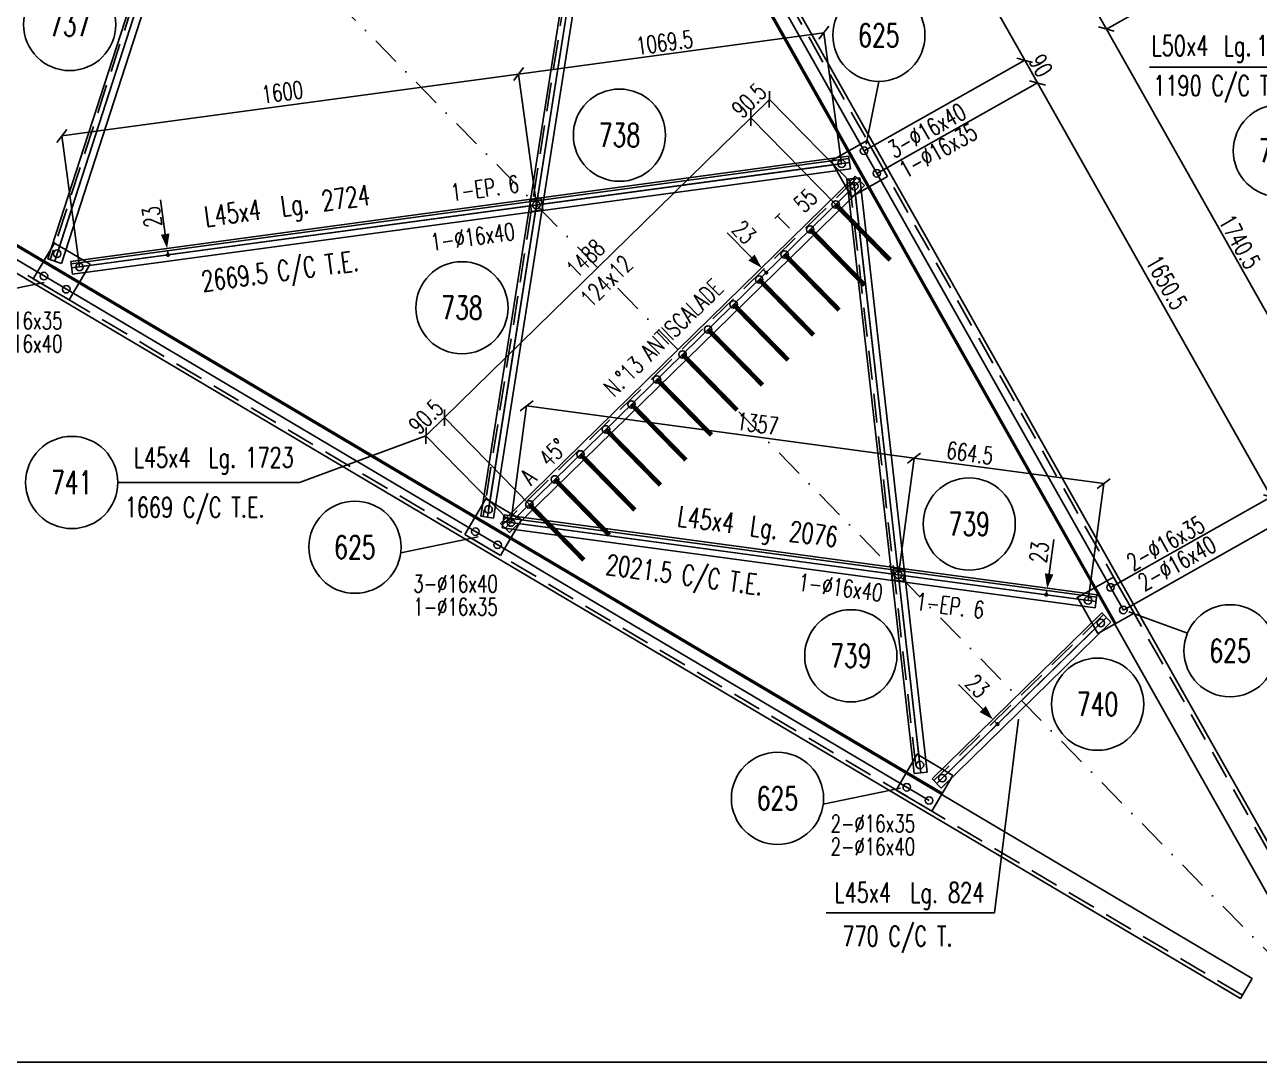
# Model space of a CAD drawing. Extents: x 144362 to 160582, y -59241 to -47761.
# Drawn here: x 147600 to 151885, y -59241 to -55640 of the extents above; entities that cross this region are included whole.
import ezdxf
from ezdxf.enums import TextEntityAlignment as Align

# ---------------------------------------------------------------- set-up
doc = ezdxf.new("R2010")
doc.units = 0
doc.header["$LTSCALE"] = 200
doc.header["$MEASUREMENT"] = 0
doc.linetypes.add('DASHDOT', pattern=[1, 0.5, -0.25, 0, -0.25])
doc.linetypes.add('DASHED', pattern=[0.75, 0.5, -0.25])
doc.layers.get('0').update_dxf_attribs({"linetype": 'CONTINUOUS'})
doc.layers.get('DEFPOINTS').update_dxf_attribs({"linetype": 'CONTINUOUS'})
for name, color, linetype in [('ASSI', 3, 'CONTINUOUS'), ('BOLLINI_1', 7, 'CONTINUOUS'), ('FORI', 2, 'CONTINUOUS'), ('LINEA_ANG', 2, 'CONTINUOUS'), ('LINEE_PIASTRE', 2, 'CONTINUOUS'), ('LM', 7, 'CONTINUOUS'), ('LS', 7, 'CONTINUOUS'), ('MZ', 6, 'DASHDOT'), ('PIASTRE', 5, 'CONTINUOUS'), ('QT_MAL', 7, 'CONTINUOUS'), ('QT_MPR', 7, 'CONTINUOUS'), ('TRAT-Y', 7, 'DASHED')]:
    doc.layers.add(name, color=color, linetype=linetype)
doc.styles.add('QUOTE', font='ROMANS8.SHX', dxfattribs={"width": 0.7})
doc.styles.add('RQL', font='ROMANS8.SHX', dxfattribs={"width": 0.7})
doc.styles.add('RS', font='ROMANS8.shx', dxfattribs={"width": 0.7})
doc.styles.get("Standard").update_dxf_attribs({"font": 'ROMANS8.SHX', "width": 0.7})
doc.dimstyles.new('FRECCE1_20', dxfattribs={"dimtxt": 60, "dimasz": 6.6667, "dimexe": 0, "dimexo": 0, "dimgap": 1, "dimtad": 1, "dimzin": 0, "dimdsep": 46, "dimtxsty": 'RS', "dimblk1": 'QUOTP', "dimblk2": 'QUOTF', "dimsah": 1, "dimcen": 0, "dimclrd": 2, "dimclre": 2, "dimclrt": 7, "dimadec": 0, "dimazin": 0, "dimtfac": 1, "dimtix": 1, "dimtmove": 2, "dimatfit": 3, "dimldrblk": 'QUOTP', "dimfxl": 1, "dimtolj": 1, "dimtzin": 0, "dimarcsym": 0})
doc.dimstyles.new('TRATTO_20', dxfattribs={"dimscale": 0, "dimtxt": 60, "dimasz": 40, "dimexe": 0, "dimexo": 0, "dimgap": 10, "dimtad": 1, "dimrnd": 0.5, "dimdsep": 46, "dimtxsty": 'RS', "dimblk1": 'OBLIQUE', "dimblk2": 'OBLIQUE', "dimsah": 1, "dimcen": 0.09, "dimclrd": 2, "dimclre": 2, "dimclrt": 7, "dimadec": 0, "dimazin": 0, "dimtfac": 1, "dimtix": 1, "dimtmove": 2, "dimatfit": 3, "dimfxl": 1, "dimtolj": 1, "dimtzin": 0, "dimarcsym": 0})

# ---------------------------------------------------------------- blocks, each defined once
blk = doc.blocks.new('ASSE98')
blk.add_line((0, 0), (1, 0))
at = {"color": 7, "style": 'QUOTE', "width": 0.5, "flags": 1}
for tag, p in [('TI', (1.38308, 6.82731)), ('DI_S', (1.38308, 6.42178)), ('D_S', (1.38308, 6.02092)), ('E_S', (1.38308, 5.68065)), ('NFORI', (1.36454, 5.29792)), ('ALAR', (1.36349, 4.93246)), ('FAM', (1.3775, 4.54645)), ('ALA', (1.38308, 4.19257)), ('DISP2', (1.38308, 3.84971)), ('DISP1', (1.38308, 3.50686)), ('PINZAF', (1.38308, 3.164)), ('PINZAI', (1.38308, 2.82114)), ('TRP', (1.38308, 2.47829)), ('NP', (1.38308, 2.13543)), ('SV', (1.38308, 1.79257)), ('PESO', (1.38308, 1.44971)), ('QUA', (1.38308, 1.10686)), ('LUN', (1.38308, 0.764)), ('PROF', (1.38308, 0.42114)), ('POS', (1.38308, 0.07829))]:
    blk.add_attdef(tag, p, '', height=0.2, dxfattribs=at)
at = {"color": 7, "flags": 1}
for tag, p in [('LAV1', (3.07431, 6.82847)), ('LAV2', (3.07431, 6.49513)), ('LAV3', (3.07431, 6.1618)), ('LAV4', (3.07431, 5.82847)), ('LAV5', (3.07431, 5.49513)), ('LAV6', (3.07431, 5.1618)), ('LAV7', (3.07431, 4.82847)), ('LAV8', (3.07431, 4.49513)), ('LAV9', (3.07431, 4.1618)), ('LAV10', (3.07431, 3.82847))]:
    blk.add_attdef(tag, p, '', height=0.2, dxfattribs=at)
blk = doc.blocks.new('_OBLIQUE')
at = {"color": 0, "linetype": 'ByBlock'}
blk.add_line((-0.5, -0.5), (0.5, 0.5), dxfattribs=at)
blk = doc.blocks.new('*D60')
at = {"layer": 'DEFPOINTS', "color": 0, "transparency": 16777216}
for p in [(151067.4, -53818.6), (151922.9, -55334.3), (151354.2, -55655.3)]:
    blk.add_point(p, dxfattribs=at)
at = {"layer": 'LS', "color": 2, "lineweight": -2, "transparency": 16777216}
for p, q in [((151067.4, -53818.6), (150498.7, -54139.6)), ((150498.7, -54139.6), (151354.2, -55655.3)), ((151922.9, -55334.3), (151354.2, -55655.3))]:
    blk.add_line(p, q, dxfattribs=at)
at = {"layer": 'LS', "color": 2, "lineweight": -2, "transparency": 16777216, "xscale": 40, "yscale": 40, "zscale": 40}
for p, rotation in [((150498.7, -54139.6), 119.4417133094446), ((151354.2, -55655.3), 299.4417133094445)]:
    blk.add_blockref('_OBLIQUE', p, dxfattribs=dict(at, rotation=rotation))
at = {"layer": 'LS', "color": 7, "transparency": 16777216, "insert": (150961.3, -54877.8), "char_height": 60, "attachment_point": 5, "rotation": 299.4417, "style": 'RS'}
blk.add_mtext('\\A1;1740.5', dxfattribs=at)
blk = doc.blocks.new('*D59')
at = {"layer": 'DEFPOINTS', "color": 0, "transparency": 16777216}
for p in [(151922.9, -55334.3), (152778.4, -56850), (152209.7, -57170.9)]:
    blk.add_point(p, dxfattribs=at)
at = {"layer": 'LS', "color": 2, "lineweight": -2, "transparency": 16777216}
for p, q in [((151922.9, -55334.3), (151354.2, -55655.3)), ((151354.2, -55655.3), (152209.7, -57170.9)), ((152778.4, -56850), (152209.7, -57170.9))]:
    blk.add_line(p, q, dxfattribs=at)
at = {"layer": 'LS', "color": 2, "lineweight": -2, "transparency": 16777216, "xscale": 40, "yscale": 40, "zscale": 40}
for p, rotation in [((151354.2, -55655.3), 119.4417133094446), ((152209.7, -57170.9), 299.4417133094445)]:
    blk.add_blockref('_OBLIQUE', p, dxfattribs=dict(at, rotation=rotation))
at = {"layer": 'LS', "color": 7, "transparency": 16777216, "insert": (151816.8, -56393.4), "char_height": 60, "attachment_point": 5, "rotation": 299.4417, "style": 'RS'}
blk.add_mtext('\\A1;1740.5', dxfattribs=at)
blk = doc.blocks.new('xxx')
blk.add_circle((0, 0), 8)
at = {"color": 3, "style": 'RQL', "width": 0.7}
blk.add_attdef('POS', text='', height=4, dxfattribs=at).set_placement((0, 0), align=Align.MIDDLE)
at = {"color": 3, "style": 'RQL', "width": 0.7, "flags": 1}
blk.add_attdef('POS1', (-0.39, -5.42), '', height=2, dxfattribs=at)
at = {"style": 'RQL', "width": 0.7, "flags": 1}
blk.add_attdef('TIPO', (-0.39, -8.66), '', height=2, dxfattribs=at)
blk = doc.blocks.new('16')
blk.add_circle((0, 0), 1)
blk = doc.blocks.new('MRKR_98')
blk.add_point((0, 0))
at = {"color": 7, "style": 'QUOTE', "width": 0.5, "flags": 1}
for tag, p in [('TI', (3.73, 6.83)), ('DI_S', (3.73, 6.42)), ('AUX2', (3.71, 4.93)), ('NFORI', (3.72, 5.3)), ('AUX1', (3.73, 4.19)), ('D_S', (3.73, 6.02)), ('E_S', (3.73, 5.68)), ('FAM', (3.73, 4.55)), ('COMMESSA', (3.73, 3.85)), ('MD', (3.73, 3.51)), ('MP', (3.73, 3.16)), ('LARGHEZZA', (3.73, 2.82)), ('SPESSORE', (3.73, 2.48)), ('NP', (3.73, 2.14)), ('SV', (3.73, 1.79)), ('PESO', (3.73, 1.45)), ('QUA', (3.73, 1.11)), ('LUN', (3.73, 0.76)), ('PROF', (3.73, 0.42)), ('POS', (3.73, 0.08))]:
    blk.add_attdef(tag, p, '', height=0.2, dxfattribs=at)
at = {"color": 7, "flags": 1}
for tag, p in [('LAV1', (5.26, 6.88)), ('LAV2', (5.26, 6.55)), ('LAV3', (5.26, 6.21)), ('LAV4', (5.26, 5.88)), ('LAV5', (5.26, 5.55)), ('LAV6', (5.26, 5.21)), ('LAV7', (5.26, 4.88)), ('LAV8', (5.26, 4.55)), ('LAV9', (5.26, 4.21)), ('LAV10', (5.26, 3.88))]:
    blk.add_attdef(tag, p, '', height=0.2, dxfattribs=at)
blk = doc.blocks.new('*D79')
at = {"layer": 'DEFPOINTS', "color": 0, "transparency": 16777216}
for p in [(149702.2, -54640.8), (151070.9, -55763.5), (150513.5, -56078.1)]:
    blk.add_point(p, dxfattribs=at)
at = {"layer": 'QT_MPR', "color": 2, "lineweight": -2, "transparency": 16777216}
for p, q in [((149702.2, -54640.8), (150259.6, -54326.2)), ((150259.6, -54326.2), (151070.9, -55763.5)), ((150513.5, -56078.1), (151070.9, -55763.5))]:
    blk.add_line(p, q, dxfattribs=at)
at = {"layer": 'QT_MPR', "color": 2, "lineweight": -2, "transparency": 16777216, "xscale": 40, "yscale": 40, "zscale": 40}
for p, rotation in [((150259.6, -54326.2), 119.4417133094436), ((151070.9, -55763.5), 299.4417133094436)]:
    blk.add_blockref('_OBLIQUE', p, dxfattribs=dict(at, rotation=rotation))
at = {"layer": 'QT_MPR', "color": 7, "transparency": 16777216, "insert": (150703.8, -55021), "char_height": 60, "attachment_point": 5, "rotation": 299.4417, "style": 'RS'}
blk.add_mtext('\\A1;1650.5', dxfattribs=at)
blk = doc.blocks.new('*D82')
at = {"layer": 'DEFPOINTS', "color": 0, "transparency": 16777216}
for p in [(151115.1, -55841.9), (150513.5, -56078.1), (150557.7, -56156.5)]:
    blk.add_point(p, dxfattribs=at)
at = {"layer": 'QT_MPR', "color": 2, "lineweight": -2, "transparency": 16777216}
for p, q in [((151070.9, -55763.5), (151051.2, -55728.7)), ((150513.5, -56078.1), (151070.9, -55763.5)), ((151070.9, -55763.5), (151115.1, -55841.9)), ((150557.7, -56156.5), (151115.1, -55841.9)), ((151115.1, -55841.9), (151134.8, -55876.7))]:
    blk.add_line(p, q, dxfattribs=at)
at = {"layer": 'QT_MPR', "color": 2, "lineweight": -2, "transparency": 16777216, "xscale": 40, "yscale": 40, "zscale": 40}
for p, rotation in [((151070.9, -55763.5), 299.4417133094436), ((151115.1, -55841.9), 119.4417133094436)]:
    blk.add_blockref('_OBLIQUE', p, dxfattribs=dict(at, rotation=rotation))
at = {"layer": 'QT_MPR', "color": 7, "transparency": 16777216, "insert": (151126.8, -55781.7), "char_height": 60, "attachment_point": 5, "rotation": 299.4417, "style": 'RS'}
blk.add_mtext('\\A1;90', dxfattribs=at)
blk = doc.blocks.new('*D81')
at = {"layer": 'DEFPOINTS', "color": 0, "transparency": 16777216}
for p in [(150557.7, -56156.5), (151926.4, -57279.2), (151369, -57593.8)]:
    blk.add_point(p, dxfattribs=at)
at = {"layer": 'QT_MPR', "color": 2, "lineweight": -2, "transparency": 16777216}
for p, q in [((150557.7, -56156.5), (151115.1, -55841.9)), ((151115.1, -55841.9), (151926.4, -57279.2)), ((151369, -57593.8), (151926.4, -57279.2))]:
    blk.add_line(p, q, dxfattribs=at)
at = {"layer": 'QT_MPR', "color": 2, "lineweight": -2, "transparency": 16777216, "xscale": 40, "yscale": 40, "zscale": 40}
for p, rotation in [((151115.1, -55841.9), 119.4417133094436), ((151926.4, -57279.2), 299.4417133094436)]:
    blk.add_blockref('_OBLIQUE', p, dxfattribs=dict(at, rotation=rotation))
at = {"layer": 'QT_MPR', "color": 7, "transparency": 16777216, "insert": (151563, -56534.5), "char_height": 60, "attachment_point": 5, "rotation": 299.4417, "style": 'RS'}
blk.add_mtext('\\A1;1650.5', dxfattribs=at)
blk = doc.blocks.new('*D84')
at = {"layer": 'DEFPOINTS', "color": 0, "transparency": 16777216}
for p in [(151970.6, -57357.6), (151369, -57593.8), (151413.2, -57672.2)]:
    blk.add_point(p, dxfattribs=at)
at = {"layer": 'QT_MPR', "color": 2, "lineweight": -2, "transparency": 16777216}
for p, q in [((151369, -57593.8), (151926.4, -57279.2)), ((151926.4, -57279.2), (151970.6, -57357.6)), ((151413.2, -57672.2), (151970.6, -57357.6))]:
    blk.add_line(p, q, dxfattribs=at)
at = {"layer": 'QT_MPR', "color": 2, "lineweight": -2, "transparency": 16777216, "xscale": 40, "yscale": 40, "zscale": 40}
for p, rotation in [((151926.4, -57279.2), 119.4417133094436), ((151970.6, -57357.6), 299.4417133094436)]:
    blk.add_blockref('_OBLIQUE', p, dxfattribs=dict(at, rotation=rotation))
at = {"layer": 'QT_MPR', "color": 7, "transparency": 16777216, "insert": (151984.4, -57298.2), "char_height": 60, "attachment_point": 5, "rotation": 299.4417, "style": 'RS'}
blk.add_mtext('\\A1;90', dxfattribs=at)
blk = doc.blocks.new('*D83')
at = {"layer": 'DEFPOINTS', "color": 0, "transparency": 16777216}
for p in [(151413.2, -57672.2), (152600, -58472.6), (152077.4, -58767.6)]:
    blk.add_point(p, dxfattribs=at)
at = {"layer": 'QT_MPR', "color": 2, "lineweight": -2, "transparency": 16777216}
for p, q in [((151413.2, -57672.2), (151970.6, -57357.6)), ((151970.6, -57357.6), (152600, -58472.6)), ((152077.4, -58767.6), (152600, -58472.6))]:
    blk.add_line(p, q, dxfattribs=at)
at = {"layer": 'QT_MPR', "color": 2, "lineweight": -2, "transparency": 16777216, "xscale": 40, "yscale": 40, "zscale": 40}
for p, rotation in [((151970.6, -57357.6), 119.4417133094436), ((152600, -58472.6), 299.4417133094436)]:
    blk.add_blockref('_OBLIQUE', p, dxfattribs=dict(at, rotation=rotation))
at = {"layer": 'QT_MPR', "color": 7, "transparency": 16777216, "insert": (152327.2, -57899.5), "char_height": 60, "attachment_point": 5, "rotation": 299.4417, "style": 'RS'}
blk.add_mtext('\\A1;1280.5', dxfattribs=at)
blk = doc.blocks.new('QUOTP')
at = {"layer": 'ASSI', "color": 2, "const_width": 1.07}
blk.add_lwpolyline([(-0.53, 0, 1), (0.53, 0, 1)], format="xyb", close=True, dxfattribs=at)
blk = doc.blocks.new('QUOTF')
at = {"layer": 'LS', "color": 2}
blk.add_line((7.5, 0), (25.5, 0), dxfattribs=at)
blk.add_solid([(7.5, 2.25), (0, 0), (7.5, -2.25)], dxfattribs=at)
blk = doc.blocks.new('*D186')
at = {"layer": 'DEFPOINTS', "color": 0, "transparency": 16777216}
for p in [(148093.9, -56416.3), (148093.9, -56416.3), (148097, -56439.1)]:
    blk.add_point(p, dxfattribs=at)
at = {"layer": 'QT_MAL', "color": 2, "lineweight": -2, "transparency": 16777216}
for p, q in [((148093.9, -56416.3), (148093.9, -56416.3)), ((148096.1, -56432.5), (148094.8, -56422.9)), ((148097, -56439.1), (148097, -56439.1))]:
    blk.add_line(p, q, dxfattribs=at)
at = {"layer": 'QT_MAL', "color": 2, "lineweight": -2, "transparency": 16777216, "xscale": 6.6667, "yscale": 6.6667, "zscale": 6.6667}
for name, p, rotation in [('QUOTF', (148093.9, -56416.3), 97.71547684922353), ('QUOTP', (148097, -56439.1), 277.7154768492235)]:
    blk.add_blockref(name, p, dxfattribs=dict(at, rotation=rotation))
at = {"layer": 'QT_MAL', "color": 7, "transparency": 16777216, "insert": (148041.4, -56306.7), "char_height": 60, "attachment_point": 5, "rotation": 97.7155, "style": 'RS'}
blk.add_mtext('\\A1;23', dxfattribs=at)
blk = doc.blocks.new('*D185')
at = {"layer": 'DEFPOINTS', "color": 0, "transparency": 16777216}
for p in [(151145.6, -57618.5), (151148.7, -57595.7), (151148.7, -57595.7)]:
    blk.add_point(p, dxfattribs=at)
at = {"layer": 'QT_MAL', "color": 2, "lineweight": -2, "transparency": 16777216}
blk.add_line((151146.5, -57611.9), (151147.8, -57602.3), dxfattribs=at)
at = {"layer": 'QT_MAL', "color": 2, "lineweight": -2, "transparency": 16777216, "xscale": 6.6667, "yscale": 6.6667, "zscale": 6.6667}
for name, p, rotation in [('QUOTF', (151148.7, -57595.7), 82.32307389129227), ('QUOTP', (151145.6, -57618.5), 262.3230738912923)]:
    blk.add_blockref(name, p, dxfattribs=dict(at, rotation=rotation))
at = {"layer": 'QT_MAL', "color": 7, "transparency": 16777216, "insert": (151120.6, -57470.7), "char_height": 60, "attachment_point": 5, "rotation": 82.3231, "style": 'RS'}
blk.add_mtext('\\A1;23', dxfattribs=at)
blk = doc.blocks.new('*D184')
at = {"layer": 'DEFPOINTS', "color": 0, "transparency": 16777216}
for p in [(150960.1, -58051.1), (150960.1, -58051.1), (150976.2, -58067.6)]:
    blk.add_point(p, dxfattribs=at)
at = {"layer": 'QT_MAL', "color": 2, "lineweight": -2, "transparency": 16777216}
for p, q in [((150960.1, -58051.1), (150960.1, -58051.1)), ((150971.6, -58062.8), (150964.8, -58055.9)), ((150976.2, -58067.6), (150976.2, -58067.6))]:
    blk.add_line(p, q, dxfattribs=at)
at = {"layer": 'QT_MAL', "color": 2, "lineweight": -2, "transparency": 16777216, "xscale": 6.6667, "yscale": 6.6667, "zscale": 6.6667}
for name, p, rotation in [('QUOTF', (150960.1, -58051.1), 134.3959869310197), ('QUOTP', (150976.2, -58067.6), 314.3959869310198)]:
    blk.add_blockref(name, p, dxfattribs=dict(at, rotation=rotation))
at = {"layer": 'QT_MAL', "color": 7, "transparency": 16777216, "insert": (150906.4, -57935.3), "char_height": 60, "attachment_point": 5, "rotation": 314.396, "style": 'RS'}
blk.add_mtext('\\A1;23', dxfattribs=at)
blk = doc.blocks.new('*D88')
at = {"layer": 'DEFPOINTS', "color": 0, "transparency": 16777216}
for p in [(149314.1, -55811.2), (149375.7, -56265.9), (147789.9, -56480.7)]:
    blk.add_point(p, dxfattribs=at)
at = {"layer": 'QT_MPR', "color": 2, "lineweight": -2, "transparency": 16777216}
for p, q in [((147728.3, -56026.1), (149314.1, -55811.2)), ((149375.7, -56265.9), (149314.1, -55811.2)), ((147789.9, -56480.7), (147728.3, -56026.1))]:
    blk.add_line(p, q, dxfattribs=at)
at = {"layer": 'QT_MPR', "color": 2, "lineweight": -2, "transparency": 16777216, "xscale": 40, "yscale": 40, "zscale": 40}
for p, rotation in [((149314.1, -55811.2), 7.715476849223522), ((147728.3, -56026.1), 187.7154768492235)]:
    blk.add_blockref('_OBLIQUE', p, dxfattribs=dict(at, rotation=rotation))
at = {"layer": 'QT_MPR', "color": 7, "transparency": 16777216, "insert": (148494, -55874), "char_height": 60, "attachment_point": 5, "rotation": 7.7155, "style": 'RS'}
blk.add_mtext('\\A1;1600', dxfattribs=at)
blk = doc.blocks.new('*D87')
at = {"layer": 'DEFPOINTS', "color": 0, "transparency": 16777216}
for p in [(150373.5, -55667.7), (150435.1, -56122.4), (149375.7, -56265.9)]:
    blk.add_point(p, dxfattribs=at)
at = {"layer": 'QT_MPR', "color": 2, "lineweight": -2, "transparency": 16777216}
for p, q in [((149314.1, -55811.2), (150373.5, -55667.7)), ((150435.1, -56122.4), (150373.5, -55667.7)), ((149375.7, -56265.9), (149314.1, -55811.2))]:
    blk.add_line(p, q, dxfattribs=at)
at = {"layer": 'QT_MPR', "color": 2, "lineweight": -2, "transparency": 16777216, "xscale": 40, "yscale": 40, "zscale": 40}
for p, rotation in [((150373.5, -55667.7), 7.715476849223522), ((149314.1, -55811.2), 187.7154768492235)]:
    blk.add_blockref('_OBLIQUE', p, dxfattribs=dict(at, rotation=rotation))
at = {"layer": 'QT_MPR', "color": 7, "transparency": 16777216, "insert": (149820.6, -55701.6), "char_height": 60, "attachment_point": 5, "rotation": 7.7155, "style": 'RS'}
blk.add_mtext('\\A1;1069.5', dxfattribs=at)
blk = doc.blocks.new('*D86')
at = {"layer": 'DEFPOINTS', "color": 0, "transparency": 16777216}
for p in [(150686.9, -57144.2), (149287.2, -57368), (150632.3, -57549.3)]:
    blk.add_point(p, dxfattribs=at)
at = {"layer": 'QT_MPR', "color": 2, "lineweight": -2, "transparency": 16777216}
for p, q in [((149287.2, -57368), (149341.8, -56962.9)), ((149341.8, -56962.9), (150686.9, -57144.2)), ((150632.3, -57549.3), (150686.9, -57144.2))]:
    blk.add_line(p, q, dxfattribs=at)
at = {"layer": 'QT_MPR', "color": 2, "lineweight": -2, "transparency": 16777216, "xscale": 40, "yscale": 40, "zscale": 40}
for p, rotation in [((149341.8, -56962.9), 172.3230738912924), ((150686.9, -57144.2), 352.3230738912923)]:
    blk.add_blockref('_OBLIQUE', p, dxfattribs=dict(at, rotation=rotation))
at = {"layer": 'QT_MPR', "color": 7, "transparency": 16777216, "insert": (150143.9, -57024.7), "char_height": 60, "attachment_point": 5, "rotation": 352.3231, "style": 'RS'}
blk.add_mtext('\\A1;1357', dxfattribs=at)
blk = doc.blocks.new('*D85')
at = {"layer": 'DEFPOINTS', "color": 0, "transparency": 16777216}
for p in [(151345.2, -57232.9), (150632.3, -57549.3), (151290.6, -57638)]:
    blk.add_point(p, dxfattribs=at)
at = {"layer": 'QT_MPR', "color": 2, "lineweight": -2, "transparency": 16777216}
for p, q in [((150632.3, -57549.3), (150686.9, -57144.2)), ((150686.9, -57144.2), (151345.2, -57232.9)), ((151290.6, -57638), (151345.2, -57232.9))]:
    blk.add_line(p, q, dxfattribs=at)
at = {"layer": 'QT_MPR', "color": 2, "lineweight": -2, "transparency": 16777216, "xscale": 40, "yscale": 40, "zscale": 40}
for p, rotation in [((150686.9, -57144.2), 172.3230738912924), ((151345.2, -57232.9), 352.3230738912923)]:
    blk.add_blockref('_OBLIQUE', p, dxfattribs=dict(at, rotation=rotation))
at = {"layer": 'QT_MPR', "color": 7, "transparency": 16777216, "insert": (150880.6, -57126.6), "char_height": 60, "attachment_point": 5, "rotation": 352.3231, "style": 'RS'}
blk.add_mtext('\\A1;664.5', dxfattribs=at)
blk = doc.blocks.new('IQ')
for p, q in [((0.5, 0.5), (-0.5, 0.5)), ((-0.5, 0.5), (-0.5, -0.5)), ((0.5, -0.5), (0.5, 0.5)), ((-0.5, -0.5), (0.5, -0.5))]:
    blk.add_line(p, q)
at = {"flags": 1}
for tag, p in [('SPESSORE', (0, -0.01)), ('NUMERO', (0, -0.34))]:
    blk.add_attdef(tag, p, '', height=0.2, dxfattribs=at)
blk = doc.blocks.new('bull')
at = {"style": 'RS', "width": 0.7, "flags": 1}
for tag, p in [('NN', (-12.25, 0)), ('DIAMETRO', (0, -4.86)), ('SERRAGGIO', (0, -9.71)), ('LUNGHEZZA', (0, -14.57)), ('NB', (0, -19.43)), ('TIPO', (0, -24.12)), ('EL', (-0.14, -29))]:
    blk.add_attdef(tag, p, '', height=3, dxfattribs=at)
at = {"style": 'RS', "width": 0.7}
blk.add_attdef('BULLONE', (0, 0), '', height=3, dxfattribs=at)
blk = doc.blocks.new('imbbull')
at = {"style": 'RS', "width": 0.7, "flags": 1}
for tag, p in [('NN', (-11.1, 0)), ('DIAMETRO', (0, -4.86)), ('SERRAGGIO', (0, -9.71)), ('LUNGHEZZA', (0, -14.57)), ('NB', (0, -19.43)), ('TIPO', (0, -24.38)), ('EL', (-0.14, -29.26))]:
    blk.add_attdef(tag, p, '', height=3, dxfattribs=at)
at = {"style": 'RS', "width": 0.7}
blk.add_attdef('BULLONE', (0, 0), '', height=3, dxfattribs=at)
blk = doc.blocks.new('*D117')
at = {"layer": 'DEFPOINTS', "color": 0, "transparency": 16777216}
for p in [(149056.6, -57003.8), (149351.5, -57305), (149287.2, -57368)]:
    blk.add_point(p, dxfattribs=at)
at = {"layer": 'QT_MPR', "color": 2, "lineweight": -2, "transparency": 16777216}
for p, q in [((148992.3, -57066.7), (149056.6, -57003.8)), ((149351.5, -57305), (149056.6, -57003.8)), ((149287.2, -57368), (148992.3, -57066.7))]:
    blk.add_line(p, q, dxfattribs=at)
at = {"layer": 'QT_MPR', "color": 2, "lineweight": -2, "transparency": 16777216, "xscale": 40, "yscale": 40, "zscale": 40}
for p, rotation in [((149056.6, -57003.8), 44.39598693101924), ((148992.3, -57066.7), 224.3959869310192)]:
    blk.add_blockref('_OBLIQUE', p, dxfattribs=dict(at, rotation=rotation))
at = {"layer": 'QT_MPR', "color": 7, "transparency": 16777216, "insert": (148992.7, -57000.4), "char_height": 60, "attachment_point": 5, "rotation": 44.396, "style": 'RS'}
blk.add_mtext('\\A1;90.5', dxfattribs=at)
blk = doc.blocks.new('*D116')
at = {"layer": 'DEFPOINTS', "color": 0, "transparency": 16777216}
for p in [(150119.8, -55962.8), (150414.8, -56264), (149351.5, -57305)]:
    blk.add_point(p, dxfattribs=at)
at = {"layer": 'QT_MPR', "color": 2, "lineweight": -2, "transparency": 16777216}
for p, q in [((149056.6, -57003.8), (150119.8, -55962.8)), ((150414.8, -56264), (150119.8, -55962.8)), ((149351.5, -57305), (149056.6, -57003.8))]:
    blk.add_line(p, q, dxfattribs=at)
at = {"layer": 'QT_MPR', "color": 2, "lineweight": -2, "transparency": 16777216, "xscale": 40, "yscale": 40, "zscale": 40}
for p, rotation in [((150119.8, -55962.8), 44.39598693101924), ((149056.6, -57003.8), 224.3959869310192)]:
    blk.add_blockref('_OBLIQUE', p, dxfattribs=dict(at, rotation=rotation))
at = {"layer": 'QT_MPR', "color": 7, "transparency": 16777216, "insert": (149619.1, -56530.1), "char_height": 60, "attachment_point": 5, "rotation": 44.396, "style": 'RS'}
blk.add_mtext('\\A1;124x12', dxfattribs=at)
blk = doc.blocks.new('*D115')
at = {"layer": 'DEFPOINTS', "color": 0, "transparency": 16777216}
for p in [(150119.8, -55962.8), (150414.8, -56264), (149351.5, -57305)]:
    blk.add_point(p, dxfattribs=at)
at = {"layer": 'QT_MPR', "color": 2, "lineweight": -2, "transparency": 16777216}
for p, q in [((149056.6, -57003.8), (150119.8, -55962.8)), ((150414.8, -56264), (150119.8, -55962.8)), ((149351.5, -57305), (149056.6, -57003.8))]:
    blk.add_line(p, q, dxfattribs=at)
at = {"layer": 'QT_MPR', "color": 2, "lineweight": -2, "transparency": 16777216, "xscale": 40, "yscale": 40, "zscale": 40}
for p, rotation in [((150119.8, -55962.8), 44.39598693101924), ((149056.6, -57003.8), 224.3959869310192)]:
    blk.add_blockref('_OBLIQUE', p, dxfattribs=dict(at, rotation=rotation))
at = {"layer": 'QT_MPR', "color": 7, "transparency": 16777216, "insert": (149546.3, -56450.9), "char_height": 60, "attachment_point": 5, "rotation": 44.396, "style": 'RS'}
blk.add_mtext('\\A1;1488', dxfattribs=at)
blk = doc.blocks.new('*D118')
at = {"layer": 'DEFPOINTS', "color": 0, "transparency": 16777216}
for p in [(150184.4, -55899.5), (150479.4, -56200.7), (150414.8, -56264)]:
    blk.add_point(p, dxfattribs=at)
at = {"layer": 'QT_MPR', "color": 2, "lineweight": -2, "transparency": 16777216}
for p, q in [((150119.8, -55962.8), (150184.4, -55899.5)), ((150479.4, -56200.7), (150184.4, -55899.5)), ((150414.8, -56264), (150119.8, -55962.8))]:
    blk.add_line(p, q, dxfattribs=at)
at = {"layer": 'QT_MPR', "color": 2, "lineweight": -2, "transparency": 16777216, "xscale": 40, "yscale": 40, "zscale": 40}
for p, rotation in [((150184.4, -55899.5), 44.39598693101924), ((150119.8, -55962.8), 224.3959869310192)]:
    blk.add_blockref('_OBLIQUE', p, dxfattribs=dict(at, rotation=rotation))
at = {"layer": 'QT_MPR', "color": 7, "transparency": 16777216, "insert": (150113.8, -55902.8), "char_height": 60, "attachment_point": 5, "rotation": 44.396, "style": 'RS'}
blk.add_mtext('\\A1;90.5', dxfattribs=at)
blk = doc.blocks.new('*D187')
at = {"layer": 'DEFPOINTS', "color": 0, "transparency": 16777216}
for p in [(150157.4, -56483.8), (150157.4, -56483.8), (150173.5, -56500.3)]:
    blk.add_point(p, dxfattribs=at)
at = {"layer": 'QT_MAL', "color": 2, "lineweight": -2, "transparency": 16777216}
blk.add_line((150168.8, -56495.5), (150162, -56488.6), dxfattribs=at)
at = {"layer": 'QT_MAL', "color": 2, "lineweight": -2, "transparency": 16777216, "xscale": 6.6667, "yscale": 6.6667, "zscale": 6.6667}
for name, p, rotation in [('QUOTF', (150157.4, -56483.8), 134.3959869310192), ('QUOTP', (150173.5, -56500.3), 314.3959869310192)]:
    blk.add_blockref(name, p, dxfattribs=dict(at, rotation=rotation))
at = {"layer": 'QT_MAL', "color": 7, "transparency": 16777216, "insert": (150096.8, -56360), "char_height": 60, "attachment_point": 5, "rotation": 314.396, "style": 'RS'}
blk.add_mtext('\\A1;23', dxfattribs=at)

msp = doc.modelspace()

# ---------------------------------------------------------------- linework, layer by layer
at = {"layer": 'LINEA_ANG'}
for p, q in [((152077.445, -58767.559), (147173.372, -50079.027)), ((147094.995, -50123.265), (151999.068, -58811.798)), ((148752.891, -53135.978), (147680.387, -56452.893)), ((147727.962, -56468.277), (148800.466, -53151.361)), ((144432.756, -54549.49), (151860.584, -58951.004)), ((151819.801, -59019.828), (144391.972, -54618.314)), ((149605.338, -54654.805), (149182.803, -57345.835)), ((149227.258, -57352.815), (149649.793, -54661.786)), ((147760.079, -56461.563), (150459.419, -56095.856)), ((147761.22, -56469.986), (150460.56, -56104.279)), ((150459.419, -56095.856), (150465.46, -56140.448)), ((150465.46, -56140.448), (147766.121, -56506.156)), ((150482.573, -56165.409), (149251.452, -57370.843)), ((150498.19, -56171.426), (150453.476, -56176.496)), ((150453.476, -56176.496), (150687.366, -58239.279)), ((150514.055, -56197.563), (150482.573, -56165.409)), ((150732.08, -58234.209), (150498.19, -56171.426)), ((149282.934, -57402.997), (150514.055, -56197.563)), ((147680.387, -56452.893), (147727.962, -56468.277)), ((147766.121, -56506.156), (147760.079, -56461.563)), ((149182.803, -57345.835), (149227.258, -57352.815)), ((149251.452, -57370.843), (149282.934, -57402.997)), ((149257.54, -57386.19), (149263.551, -57341.594)), ((149262.416, -57350.017), (151319.808, -57627.344)), ((149263.551, -57341.594), (151320.944, -57618.92)), ((151314.933, -57663.517), (149257.54, -57386.19)), ((151320.944, -57618.92), (151314.933, -57663.517)), ((151338.073, -57681.096), (150749.307, -58257.578)), ((150780.789, -58289.731), (151369.555, -57713.25)), ((151369.555, -57713.25), (151338.073, -57681.096)), ((150687.366, -58239.279), (150732.08, -58234.209)), ((150749.307, -58257.578), (150780.789, -58289.731)), ((151860.584, -58951.004), (151819.801, -59019.828))]:
    msp.add_line(p, q, dxfattribs=at)
at = {"layer": 'LINEE_PIASTRE'}
for p, q in [((150523.752, -56041.333), (150398.348, -56112.114)), ((150594.533, -56166.736), (150523.752, -56041.333)), ((150398.348, -56112.114), (150469.13, -56237.518)), ((150469.13, -56237.518), (150594.533, -56166.736)), ((147629.622, -56521.74), (147703.032, -56397.857)), ((147703.032, -56397.857), (147826.915, -56471.266)), ((147826.915, -56471.266), (147753.506, -56595.149)), ((147753.506, -56595.149), (147629.622, -56521.74)), ((149126.936, -57409.004), (149200.346, -57285.121)), ((149200.346, -57285.121), (149324.229, -57358.531)), ((149324.229, -57358.531), (149250.819, -57482.414)), ((149250.819, -57482.414), (149126.936, -57409.004)), ((151379.252, -57557.02), (151253.848, -57627.801)), ((151450.033, -57682.423), (151379.252, -57557.02)), ((151253.848, -57627.801), (151324.63, -57753.204)), ((151324.63, -57753.204), (151450.033, -57682.423)), ((150624.25, -58296.268), (150697.66, -58172.385)), ((150697.66, -58172.385), (150821.543, -58245.795)), ((150821.543, -58245.795), (150748.133, -58369.678)), ((150748.133, -58369.678), (150624.25, -58296.268))]:
    msp.add_line(p, q, dxfattribs=at)
at = {"layer": 'LS', "color": 6}
for p, q in [((151387.332, -57717.814), (146959.501, -49873.041)), ((151413.249, -57672.181), (147138.537, -50098.689)), ((148768.372, -53169.36), (147712.496, -56434.849)), ((150784.838, -58307.736), (144362.383, -54501.978)), ((150738.669, -58332.686), (144412.364, -54583.902)), ((149623.872, -54685.046), (149209.81, -57322.113)), ((151503.328, -55787.751), (152058.595, -55787.751)), ((150520.208, -56054.153), (150564.344, -55836.596)), ((147789.923, -56480.73), (150435.133, -56122.356)), ((150479.372, -56200.733), (150707.123, -58209.378)), ((147666.967, -56534.205), (147398.208, -56589.461)), ((148553.761, -57228.861), (148992.273, -57066.745)), ((147923.063, -57228.861), (148553.761, -57228.861)), ((149287.237, -57367.994), (151290.633, -57638.043)), ((149173.474, -57417.801), (148904.716, -57473.057)), ((151431.66, -57677.246), (151635.499, -57751.7)), ((151334.872, -57716.42), (150784.55, -58255.259)), ((150965.936, -58722.871), (151048.893, -58050.697)), ((150640.096, -58289.629), (150371.338, -58344.885)), ((150382.078, -58722.871), (150965.936, -58722.871))]:
    msp.add_line(p, q, dxfattribs=at)
at = {"layer": 'LS', "color": 8}
msp.add_lwpolyline([(144362.383, -47761.325), (144362.383, -59241.325), (157082.383, -59241.325), (157082.383, -57641.325), (160582.383, -57641.325), (160582.383, -47761.325), (144362.383, -47761.325)], close=True, dxfattribs=at)
at = {"layer": 'LS', "color": 6, "const_width": 16}
for points in [[(150414.752, -56264.005), (150603.647, -56456.925)], [(150237.55, -56437.509), (150426.446, -56630.429)], [(150060.349, -56611.013), (150249.245, -56803.934)], [(149883.148, -56784.517), (150072.043, -56977.438)], [(149705.946, -56958.021), (149894.842, -57150.942)], [(149528.745, -57131.525), (149717.64, -57324.446)], [(149351.543, -57305.029), (149540.439, -57497.95)]]:
    msp.add_lwpolyline(points, dxfattribs=at)
at = {"layer": 'LS', "color": 2, "linetype": 'DASHED', "const_width": 16}
for points in [[(150326.151, -56350.757), (150515.047, -56543.677)], [(150148.95, -56524.261), (150337.845, -56717.182)], [(149971.748, -56697.765), (150160.644, -56890.686)], [(149794.547, -56871.269), (149983.442, -57064.19)], [(149617.346, -57044.773), (149806.241, -57237.694)], [(149440.144, -57218.277), (149629.04, -57411.198)]]:
    msp.add_lwpolyline(points, dxfattribs=at)
at = {"layer": 'MZ'}
msp.add_line((144898.312, -51693.144), (152034.395, -58981.293), dxfattribs=at)
at = {"layer": 'TRAT-Y'}
for p, q in [((152066.124, -58773.949), (147162.051, -50085.417)), ((148760.979, -53138.593), (147688.474, -56455.509)), ((151826.428, -59008.644), (144398.6, -54607.131)), ((149613.735, -54656.124), (149191.2, -57347.153)), ((150488.519, -56171.483), (149257.398, -57376.917)), ((150461.922, -56175.539), (150695.812, -58238.321)), ((151344.019, -57687.17), (150755.253, -58263.651))]:
    msp.add_line(p, q, dxfattribs=at)

# ---------------------------------------------------------------- block references
at = {"layer": 'ASSI'}
for p, xscale, rotation in [((152077.445, -58767.559), 9977, 119.4417133094436), ((144391.955, -54618.304), 8634, 329.3502605525949)]:
    msp.add_blockref('ASSE98', p, dxfattribs=dict(at, xscale=xscale, rotation=rotation))
for p, xscale, zscale, rotation in [((148776.678, -53143.669), 3486, 3486, 252.0817075199979), ((149628.06, -54658.373), 2724, 2724, 261.076497012815), ((150476.33, -56173.905), 2076, 2076, 276.4688999707462)]:
    msp.add_blockref('ASSE98', p, dxfattribs=dict(at, xscale=xscale, zscale=zscale, rotation=rotation))
ref = msp.add_blockref('ASSE98', (153139.474, -55334.286), dxfattribs=dict(at, xscale=1244, zscale=1244, rotation=180))
ref.add_attrib('PROF', 'L50x4', (151510.5, -55747.947), dxfattribs={"layer": '0', "color": 2, "height": 70, "style": 'QUOTE', "width": 0.7})
ref.add_attrib('LUN', '1244', (151874.645, -55747.947), dxfattribs={"layer": '0', "color": 2, "height": 70, "style": 'QUOTE', "width": 0.7})
ref.add_attrib('PESO', '1190 C/C T.E.', (151517.004, -55886.138), dxfattribs={"layer": '0', "color": 2, "height": 70, "style": 'QUOTE', "width": 0.7})
ref.add_attrib('SV', 'Lg.', (151760.989, -55747.947), dxfattribs={"layer": '0', "color": 2, "height": 70, "style": 'QUOTE', "width": 0.7})
ref = msp.add_blockref('ASSE98', (150462.507, -56118.647), dxfattribs=dict(at, xscale=2724, zscale=2724, rotation=187.7154768492235))
ref.add_attrib('PROF', 'L45x4', (148228.073, -56341.658), dxfattribs={"layer": '0', "color": 2, "height": 70, "rotation": 7.715477, "style": 'QUOTE', "width": 0.7})
ref.add_attrib('LUN', '2724', (148635.497, -56286.46), dxfattribs={"layer": '0', "color": 2, "height": 70, "rotation": 7.715477, "style": 'QUOTE', "width": 0.7})
ref.add_attrib('PESO', '2669.5 C/C T.E.', (148218.51, -56566.273), dxfattribs={"layer": '0', "color": 2, "height": 70, "rotation": 7.715477, "style": 'QUOTE', "width": 0.7})
ref.add_attrib('SV', 'Lg.', (148492.969, -56305.769), dxfattribs={"layer": '0', "color": 2, "height": 70, "rotation": 7.715477, "style": 'QUOTE', "width": 0.7})
ref = msp.add_blockref('ASSE98', (150498.664, -56181.843), dxfattribs=dict(at, xscale=1723, zscale=1723, rotation=224.3959869310192))
ref.add_attrib('PROF', 'L45x4', (147977.989, -57176.859), dxfattribs={"layer": '0', "color": 2, "height": 70, "style": 'QUOTE', "width": 0.7})
ref.add_attrib('LUN', '1723', (148365.539, -57176.859), dxfattribs={"layer": '0', "color": 2, "height": 70, "style": 'QUOTE', "width": 0.7})
ref.add_attrib('PESO', '1669 C/C T.E.', (147946.841, -57349.757), dxfattribs={"layer": '0', "color": 2, "height": 70, "style": 'QUOTE', "width": 0.7})
ref.add_attrib('SV', 'Lg.', (148236.856, -57176.859), dxfattribs={"layer": '0', "color": 2, "height": 70, "style": 'QUOTE', "width": 0.7})
ref.add_attrib('LAV1', 'T  55', (150243.626, -56356.75), dxfattribs={"layer": '0', "color": 254, "height": 60, "rotation": 44.395987, "width": 0.7})
ref.add_attrib('LAV2', 'A  45%%d', (149357.208, -57242.253), dxfattribs={"layer": '0', "color": 254, "height": 60, "rotation": 44.395987, "width": 0.7})
ref = msp.add_blockref('ASSE98', (151317.871, -57641.714), dxfattribs=dict(at, xscale=2076, zscale=2076, rotation=172.3230738912923))
ref.add_attrib('PROF', 'L45x4', (149862.411, -57379.129), dxfattribs={"layer": '0', "color": 2, "height": 70, "rotation": 352.323074, "style": 'QUOTE', "width": 0.7})
ref.add_attrib('LUN', '2076', (150250.067, -57431.383), dxfattribs={"layer": '0', "color": 2, "height": 70, "rotation": 352.323074, "style": 'QUOTE', "width": 0.7})
ref.add_attrib('PESO', '2021.5 C/C T.E.', (149613.775, -57547.096), dxfattribs={"layer": '0', "color": 2, "height": 70, "rotation": 352.323074, "style": 'QUOTE', "width": 0.7})
ref.add_attrib('SV', 'Lg.', (150113.809, -57413.016), dxfattribs={"layer": '0', "color": 2, "height": 70, "rotation": 352.323074, "style": 'QUOTE', "width": 0.7})
ref = msp.add_blockref('ASSE98', (151354.164, -57697.53), dxfattribs=dict(at, xscale=824, zscale=824, rotation=224.3959869310197))
ref.add_attrib('PROF', 'L45x4', (150409.637, -58687.18), dxfattribs={"layer": '0', "color": 2, "height": 70, "style": 'QUOTE', "width": 0.7})
ref.add_attrib('LUN', '824', (150804.63, -58687.18), dxfattribs={"layer": '0', "color": 2, "height": 70, "style": 'QUOTE', "width": 0.7})
ref.add_attrib('PESO', '770 C/C T.', (150437.758, -58838.414), dxfattribs={"layer": '0', "color": 2, "height": 70, "style": 'QUOTE', "width": 0.7})
ref.add_attrib('SV', 'Lg.', (150673.246, -58687.18), dxfattribs={"layer": '0', "color": 2, "height": 70, "style": 'QUOTE', "width": 0.7})
at = {"layer": 'BOLLINI_1', "xscale": 20, "yscale": 20, "zscale": 20}
for p, values in [((147755.831, -55639.188), {'POS': '737'}), ((150564.447, -55676.596), {'POS': '625'}), ((149664.106, -56023.441), {'POS': '738'}), ((151954.653, -56077.445), {'POS': '732'}), ((149117.44, -56622.462), {'POS': '738'}), ((147763.063, -57228.861), {'POS': '741'}), ((150878.112, -57373.076), {'POS': '739'}), ((148745.918, -57453.48), {'POS': '625'}), ((150467.11, -57830.447), {'POS': '739'}), ((151783.315, -57812.94), {'POS': '625'}), ((151323.67, -57998.311), {'POS': '740'}), ((150212.54, -58325.308), {'POS': '625'})]:
    msp.add_blockref('xxx', p, dxfattribs=at).add_auto_attribs(values)
at = {"layer": 'FORI', "yscale": 13, "zscale": 13}
for p, xscale, rotation in [((150513.019, -56077.247), 13, 334.857936508824), ((150435.133, -56122.356), -13, 88.79197386203853), ((150557.257, -56155.624), 13, 334.857936508824), ((147789.923, -56480.73), -13, 88.79197386203853), ((147666.615, -56512.276), -13, 113.9340373532144), ((147744.042, -56558.157), -13, 113.9340373532144), ((149163.929, -57399.54), -13, 113.9340373532144), ((149241.356, -57445.421), -13, 113.9340373532144), ((151368.519, -57592.933), 13, 334.857936508824), ((151290.633, -57638.043), -13, 88.79197386203853), ((151412.757, -57671.31), 13, 334.857936508824), ((150661.242, -58286.805), -13, 113.9340373532144), ((150738.669, -58332.686), -13, 113.9340373532144)]:
    msp.add_blockref('16', p, dxfattribs=dict(at, xscale=xscale, rotation=rotation))
at = {"layer": 'FORI', "xscale": 13, "yscale": 13, "zscale": 13}
for p in [(150479.372, -56200.733), (149375.653, -56265.895), (150414.752, -56264.005), (150326.151, -56350.757), (147712.496, -56434.849), (150237.55, -56437.509), (150148.95, -56524.261), (150060.349, -56611.013), (149971.748, -56697.765), (149883.148, -56784.517), (149794.547, -56871.269), (149705.946, -56958.021), (149617.346, -57044.773), (149528.745, -57131.525), (149440.144, -57218.277), (149351.543, -57305.029), (149209.81, -57322.113), (149287.237, -57367.994), (150632.28, -57549.3), (151334.872, -57716.42), (150707.123, -58209.378), (150784.55, -58255.259)]:
    msp.add_blockref('16', p, dxfattribs=at)
at = {"layer": 'LM', "xscale": 40, "yscale": 40, "zscale": 40}
for p, rotation in [((149375.653, -56265.895), 277.7154768491929), ((150632.28, -57549.3), 262.3230738913848)]:
    msp.add_blockref('IQ', p, dxfattribs=dict(at, rotation=rotation))
at = {"layer": 'LS', "color": 7, "xscale": 20, "yscale": 20, "zscale": 20}
for name, p, rotation, values in [('bull', (150617.963, -56105.363), 29.44171330944373, {'BULLONE': '3-%%c16x40                '}), ('bull', (150657.286, -56175.032), 29.44171330944373, {'BULLONE': '1-%%c16x35                '}), ('imbbull', (149082.845, -56253.329), 7.715476849221956, {'BULLONE': '1-EP. 6'}), ('bull', (149013.15, -56425.681), 7.715476849222716, {'BULLONE': '1-%%c16x40                '}), ('bull', (151446.926, -57538.102), 29.44171330944444, {'BULLONE': '2-%%c16x35                '}), ('bull', (151486.249, -57607.771), 29.44171330944444, {'BULLONE': '2-%%c16x40                '}), ('bull', (150282.455, -57603.49), 352.3230738912918, {'BULLONE': '1-%%c16x40                '}), ('imbbull', (150690.225, -57670.391), 352.3230738912922, {'BULLONE': '1-EP. 6'})]:
    msp.add_blockref(name, p, dxfattribs=dict(at, rotation=rotation)).add_auto_attribs(values)
for p, values in [((147437.515, -56697.289), {'BULLONE': '2-%%c16x35                '}), ((147437.515, -56777.289), {'BULLONE': '2-%%c16x40                '}), ((148948.372, -57610.316), {'BULLONE': '3-%%c16x40                '}), ((148948.372, -57690.316), {'BULLONE': '1-%%c16x35                '}), ((150396.943, -58442.659), {'BULLONE': '2-%%c16x35                '}), ((150396.943, -58522.659), {'BULLONE': '2-%%c16x40                '})]:
    msp.add_blockref('bull', p, dxfattribs=at).add_auto_attribs(values)
at = {"layer": 'PIASTRE', "xscale": 20, "yscale": 20, "zscale": 20}
for p, rotation in [((150398.348, -56112.114), 299.4417133098241), ((147703.032, -56397.857), 149.3502605522145), ((149200.346, -57285.121), 149.3502605522145), ((151253.848, -57627.801), 299.4417133098241), ((150697.66, -58172.385), 149.3502605522145)]:
    msp.add_blockref('MRKR_98', p, dxfattribs=dict(at, rotation=rotation))

# ---------------------------------------------------------------- texts
at = {"layer": 'QT_MPR', "color": 7, "style": 'RS', "width": 0.7}
msp.add_text('N.°13 ANTISCALADE', height=60, rotation=44.395987, dxfattribs=at).set_placement((149645.619, -56935.553))

# ---------------------------------------------------------------- dimensions: what is measured, and where the dimension line sits
at = {"layer": 'LS', "color": 6}
for base, p1, p2, picture, middle in [((151354.234, -55655.26), (151067.403, -53818.599), (151922.903, -55334.286), '*D60', (150961.318, -54877.756)), ((152209.734, -57170.947), (151922.903, -55334.286), (152778.403, -56849.973), '*D59', (151816.818, -56393.442))]:
    dim = msp.add_linear_dim(base=base, p1=p1, p2=p2, angle=299.441713, text='1740.5', dimstyle='TRATTO_20', override={"dimscale": 1}, dxfattribs=at)
    dim.commit()
    dim.dimension.update_dxf_attribs({"geometry": picture, "text_midpoint": middle})
at = {"layer": 'QT_MAL'}
for base, p1, p2, angle, picture, middle in [((148093.933, -56416.333), (148097.021, -56439.124), (148093.933, -56416.333), 97.715477, '*D186', (148041.403, -56306.662)), ((150157.37, -56483.826), (150173.461, -56500.26), (150157.37, -56483.826), 314.395987, '*D187', (150096.819, -56360.031)), ((151148.699, -57595.703), (151145.627, -57618.496), (151148.699, -57595.703), 82.323074, '*D185', (151120.623, -57470.685)), ((150960.147, -58051.136), (150976.238, -58067.57), (150960.147, -58051.136), 314.395987, '*D184', (150906.378, -57935.3))]:
    dim = msp.add_linear_dim(base=base, p1=p1, p2=p2, angle=angle, text='23', dimstyle='FRECCE1_20', dxfattribs=at)
    dim.commit()
    dim.dimension.update_dxf_attribs({"geometry": picture, "text_midpoint": middle, "dimtype": 160})
at = {"layer": 'QT_MPR'}
for base, p1, p2, angle, text, picture, middle in [((151070.858, -55763.533), (149702.249, -54640.808), (150513.51, -56078.118), 299.441713, '1650.5', '*D79', (150703.83, -55020.958)), ((150373.535, -55667.689), (149375.653, -56265.895), (150435.133, -56122.356), 7.715477, '1069.5', '*D87', (149820.575, -55701.627)), ((151115.097, -55841.91), (150513.51, -56078.118), (150557.749, -56156.495), 299.441713, '90', '*D82', (151126.775, -55781.685)), ((149314.054, -55811.228), (147789.923, -56480.73), (149375.653, -56265.895), 7.715477, '1600', '*D88', (148493.973, -55873.974)), ((150184.408, -55899.484), (150414.752, -56264.005), (150479.372, -56200.733), 44.395987, '90.5', '*D118', (150113.791, -55902.781)), ((151926.358, -57279.22), (150557.749, -56156.495), (151369.01, -57593.804), 299.441713, '1650.5', '*D81', (151563.035, -56534.511)), ((150119.788, -55962.755), (149351.543, -57305.029), (150414.752, -56264.005), 44.395987, '124x12', '*D116', (149619.085, -56530.142)), ((150119.788, -55962.755), (149351.543, -57305.029), (150414.752, -56264.005), 44.395987, '1488', '*D115', (149546.273, -56450.864)), ((149056.58, -57003.78), (149287.237, -57367.994), (149351.543, -57305.029), 44.395987, '90.5', '*D117', (148992.729, -57000.445)), ((150686.887, -57144.187), (149287.237, -57367.994), (150632.28, -57549.3), 352.323074, '1357', '*D86', (150143.913, -57024.699)), ((151345.24, -57232.93), (150632.28, -57549.3), (151290.633, -57638.043), 352.323074, '664.5', '*D85', (150880.6, -57126.566)), ((151970.597, -57357.597), (151369.01, -57593.804), (151413.249, -57672.181), 299.441713, '90', '*D84', (151984.353, -57298.241))]:
    dim = msp.add_linear_dim(base=base, p1=p1, p2=p2, angle=angle, text=text, dimstyle='TRATTO_20', override={"dimscale": 1}, dxfattribs=at)
    dim.commit()
    dim.dimension.update_dxf_attribs({"geometry": picture, "text_midpoint": middle, "dimtype": 160})
dim = msp.add_linear_dim(base=(152599.959, -58472.636), p1=(151413.249, -57672.181), p2=(152077.445, -58767.559), angle=299.441713, dimstyle='TRATTO_20', override={"dimscale": 1}, dxfattribs=at)
dim.commit()
dim.dimension.update_dxf_attribs({"geometry": '*D83', "text_midpoint": (152327.206, -57899.451), "dimtype": 160})

doc.saveas('drawing.dxf')
